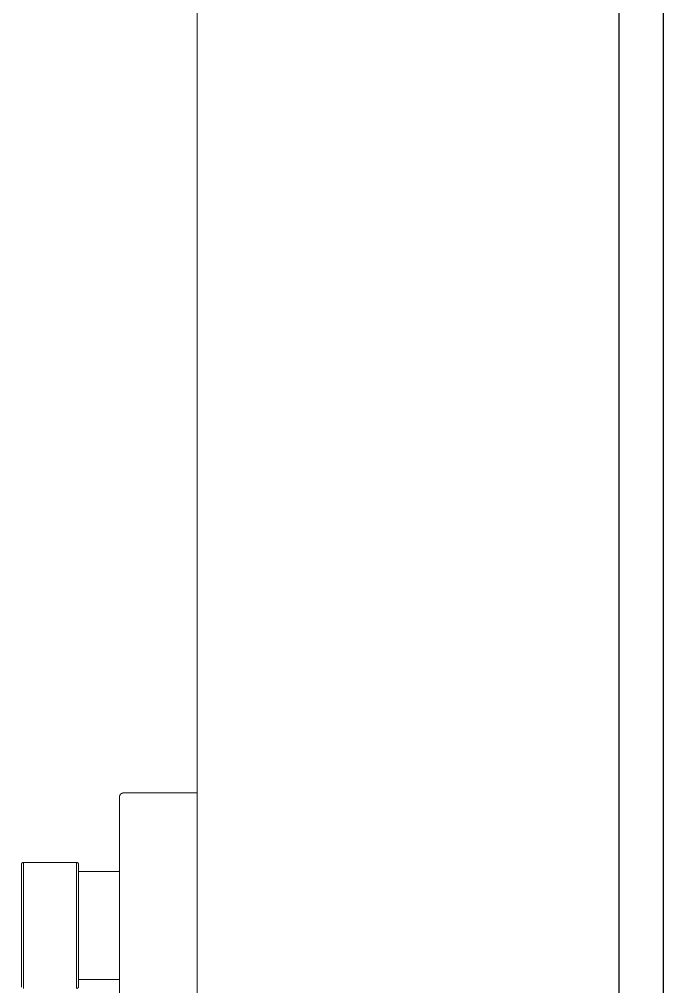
# Model space of a CAD drawing. Header units: millimetres. Extents: x -343543 to 400519, y -115663 to 104219.
# Drawn here: x -173098.1 to -172953.1, y 5039.8 to 5257.7 of the extents above; entities that cross this region are included whole.
import ezdxf

# ---------------------------------------------------------------- set-up
doc = ezdxf.new("R2010")
doc.units = ezdxf.units.MM
doc.layers.get('0').update_dxf_attribs({"color": 231, "lineweight": 0})
for name, color, linetype, lineweight in [('A-SYMBOLS', 10, 'Continuous', 13), ('XREF MAT BANG TUONG XAY$0$01.Xref _MB T1$0$A-FURN', 8, 'Continuous', 5), ('XREF MAT BANG TUONG XAY$0$01.Xref _MB T1$0$A-TEXT', 8, 'Continuous', 25)]:
    doc.layers.add(name, color=color, linetype=linetype, lineweight=lineweight)
doc.layers.add('XREF MAT BANG TUONG XAY$0$A-FNSH', color=8, linetype='Continuous')

# ---------------------------------------------------------------- blocks, each defined once
blk = doc.blocks.new('*U200')
at = {"color": 8}
for p, q in [((-96.43, -17.2), (-39.23, -17.2)), ((-53.85, -38.47), (-81.78, -38.47)), ((-81.47, -38.91), (-54.15, -38.91))]:
    blk.add_line(p, q, dxfattribs=at)
for points in [[(-97.18, 0), (-97.18, -16.48), (-97.16, -16.48), (-97.16, -16.6), (-97.13, -16.6), (-97.13, -16.65), (-97.1, -16.65), (-97.1, -16.71), (-97.07, -16.71), (-97.07, -16.76), (-97.04, -16.76), (-97.04, -16.81), (-97.02, -16.81), (-97.02, -16.85), (-96.99, -16.85), (-96.99, -16.87), (-96.96, -16.9), (-96.93, -16.93), (-96.9, -16.96), (-96.88, -16.98), (-96.85, -17.02), (-96.82, -17.02), (-96.82, -17.04), (-96.79, -17.04), (-96.79, -17.07), (-96.73, -17.07), (-96.73, -17.11), (-96.68, -17.11), (-96.68, -17.12), (-96.62, -17.12), (-96.62, -17.15), (-96.54, -17.15), (-96.54, -17.18), (-96.43, -17.18), (-96.43, -17.2)], [(-97.18, 0), (-38.44, 0)], [(-79.76, -26.25), (-79.76, -17.2)], [(-55.86, -17.2), (-55.86, -26.25)], [(-54.26, -26.25), (-81.36, -26.25), (-81.36, -26.28), (-81.5, -26.28), (-81.5, -26.3), (-81.55, -26.3), (-81.55, -26.33), (-81.58, -26.33), (-81.61, -26.36), (-81.64, -26.36), (-81.64, -26.38), (-81.66, -26.38), (-81.66, -26.42), (-81.7, -26.42), (-81.7, -26.45), (-81.72, -26.47), (-81.72, -26.49), (-81.75, -26.49), (-81.75, -26.58), (-81.78, -26.58)], [(-81.78, -26.58), (-81.78, -38.62), (-81.75, -38.62), (-81.75, -38.69), (-81.72, -38.69), (-81.72, -38.73), (-81.7, -38.73), (-81.7, -38.79), (-81.66, -38.79), (-81.66, -38.81), (-81.64, -38.81), (-81.64, -38.83), (-81.58, -38.83), (-81.58, -38.87), (-81.55, -38.87), (-81.55, -38.9), (-81.5, -38.9), (-81.47, -38.91)], [(-81.78, -26.72), (-53.85, -26.72)], [(-53.85, -26.61), (-53.88, -26.58), (-53.88, -26.53), (-53.9, -26.53), (-53.9, -26.47), (-53.93, -26.47), (-53.93, -26.45), (-53.96, -26.42), (-53.96, -26.38), (-53.99, -26.38), (-53.99, -26.36), (-54.05, -26.36), (-54.05, -26.33), (-54.07, -26.33), (-54.07, -26.3), (-54.15, -26.3), (-54.15, -26.28), (-54.26, -26.28), (-54.26, -26.25)]]:
    blk.add_lwpolyline(points, dxfattribs=at)
blk = doc.blocks.new('XREF MAT BANG TUONG XAY$0$01.Xref _MB T1$0$Phong tam')
at = {"layer": 'XREF MAT BANG TUONG XAY$0$01.Xref _MB T1$0$A-FURN', "color": 8, "xscale": 1.016, "yscale": 1.016, "zscale": 1.016, "rotation": 270}
blk.add_blockref('*U200', (-330, 1984.71), dxfattribs=at)
at = {"layer": 'XREF MAT BANG TUONG XAY$0$01.Xref _MB T1$0$A-FURN', "color": 8, "elevation": 0}
blk.add_lwpolyline([(-330, 2460), (-235, 2460), (-235, 1480), (-330, 1480)], close=True, dxfattribs=at)
blk = doc.blocks.new('01.Xref _MB T1')
at = {"layer": 'XREF MAT BANG TUONG XAY$0$01.Xref _MB T1$0$A-TEXT', "color": 8}
blk.add_blockref('XREF MAT BANG TUONG XAY$0$01.Xref _MB T1$0$Phong tam', (8605.00011, 2999.99999), dxfattribs=at)
at = {"layer": 'XREF MAT BANG TUONG XAY$0$A-FNSH', "color": 8}
for points in [[(5585.00065, 3429.9998), (5730.00065, 3430.00006), (5730.00065, 3235.00016), (6819.99957, 3235.00016), (6819.99957, 3435.00006), (6965.00011, 3434.9998), (6965.00011, 3235.00006), (8370.00011, 3234.99991), (8370.00011, 4335.00013), (6965.00011, 4334.99987), (6965.00011, 4134.99998), (6820.00011, 4134.99998), (6820.00011, 4479.99998), (8370.00011, 4480.00014), (8370.00011, 5459.99999), (7175.00045, 5459.99999), (7175.00045, 5604.99999), (8370.00011, 5604.99999), (8370.00011, 6584.99999)], [(5595.00065, 3419.99982), (5720.00065, 3420.00004), (5720.00065, 3225.00016), (6829.99957, 3225.00016), (6829.99957, 3425.00004), (6955.00011, 3424.99982), (6955.00011, 3225.00006), (8380.00011, 3224.9999), (8380.00011, 4345.00014), (6955.00011, 4344.99987), (6955.00011, 4144.99998), (6830.00011, 4144.99998), (6830.00011, 4469.99998), (8380.00011, 4470.00014), (8380.00011, 5469.99999), (7185.00045, 5469.99999), (7185.00045, 5594.99999), (8380.00011, 5594.99999), (8380.00011, 6594.99999)]]:
    blk.add_lwpolyline(points, dxfattribs=at)

msp = doc.modelspace()

# ---------------------------------------------------------------- block references
at = {"layer": 'A-SYMBOLS'}
msp.add_blockref('01.Xref _MB T1', (-181333.08, 0), dxfattribs=at)

doc.saveas('drawing.dxf')
